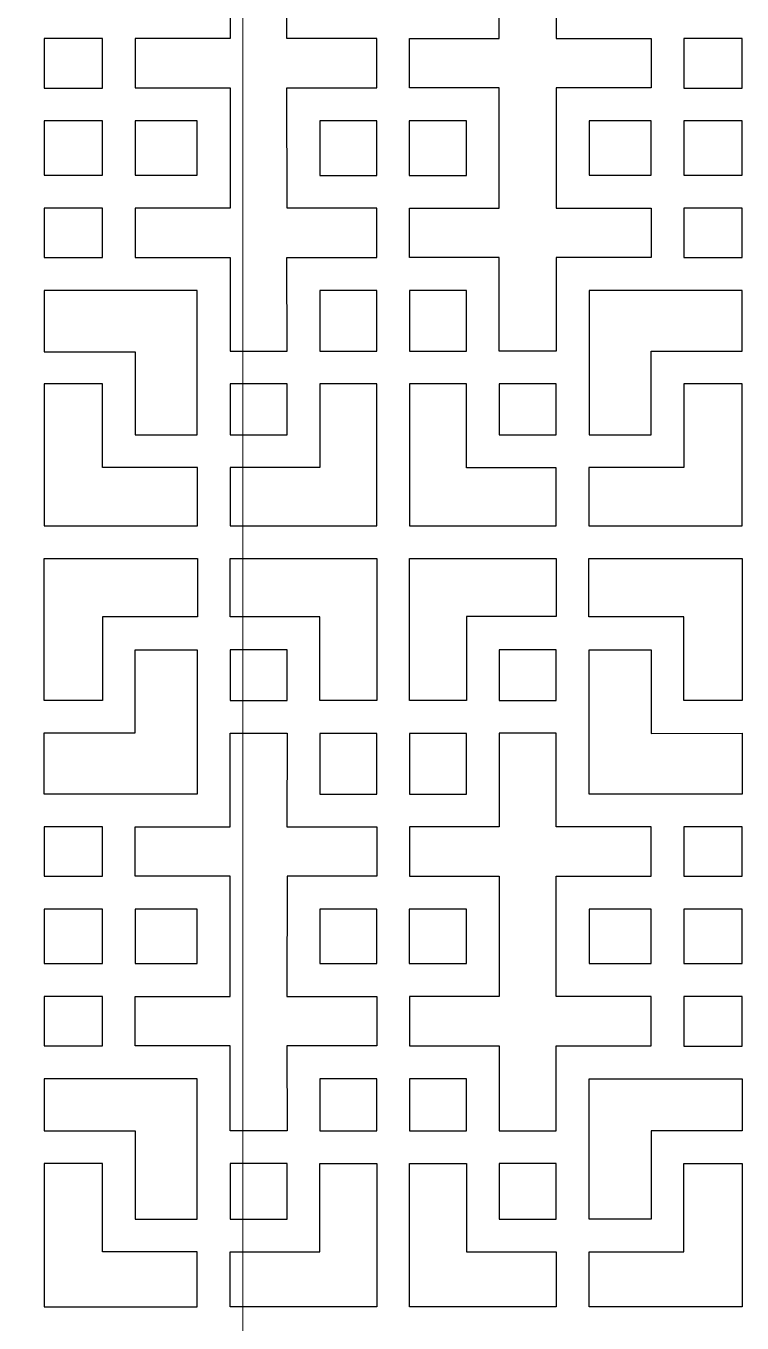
# Model space of a CAD drawing. Header units: centimetres. Extents: x -158 to 158, y -172 to 172.
# Drawn here: x -39.2 to 0.2, y -126.8 to -55.6 of the extents above; entities that cross this region are included whole.
import ezdxf

# ---------------------------------------------------------------- set-up
doc = ezdxf.new("R2010")
doc.units = ezdxf.units.CM
doc.header["$MEASUREMENT"] = 0
doc.layers.add('layer 1', color=7, linetype='Continuous')

msp = doc.modelspace()

# ---------------------------------------------------------------- linework, layer by layer
at = {"layer": 'layer 1', "color": 250, "lineweight": 9}
msp.add_lwpolyline([(-131.15161, -135.35592), (-27.25161, -135.35592), (-27.25161, 139.04408), (-131.15161, 139.04408), (-131.15161, -135.35592)], close=True, dxfattribs=at)
at = {"layer": 'layer 1', "color": 242}
for points in [[(-38.15118, -58.9613), (-34.95118, -58.9613), (-34.95118, -56.23882), (-38.15118, -56.23882), (-38.15118, -58.9613)], [(-38.15118, -63.7538), (-34.95118, -63.7538), (-34.95118, -60.75882), (-38.15118, -60.75882), (-38.15118, -63.7538)], [(-33.15618, -63.7538), (-29.74868, -63.7538), (-29.74868, -60.76382), (-33.15618, -60.76382), (-33.15618, -63.7538)], [(-23.01368, -63.75631), (-19.88368, -63.75631), (-19.88368, -60.75881), (-23.01368, -60.75881), (-23.01368, -63.75631)], [(-18.10618, -63.75631), (-14.97368, -63.75631), (-14.97368, -60.75881), (-18.10618, -60.75881), (-18.10618, -63.75631)], [(-3.03618, -63.7538), (0.16382, -63.7538), (0.16382, -60.75882), (-3.03618, -60.75882), (-3.03618, -63.7538)], [(-38.15118, -68.2688), (-34.95118, -68.2688), (-34.95118, -65.5538), (-38.15118, -65.5538), (-38.15118, -68.2688)], [(-3.03618, -68.2688), (0.16382, -68.2688), (0.16382, -65.5538), (-3.03618, -65.5538), (-3.03618, -68.2688)], [(-23.01368, -73.40131), (-19.88368, -73.40131), (-19.88368, -70.06881), (-23.01368, -70.06881), (-23.01368, -73.40131)], [(-18.10368, -73.40131), (-14.97368, -73.40131), (-14.97368, -70.06881), (-18.10368, -70.06881), (-18.10368, -73.40131)], [(-27.94618, -77.9938), (-24.81368, -77.9938), (-24.81368, -75.2038), (-27.94618, -75.2038), (-27.94618, -77.9938)], [(-13.17368, -77.9938), (-10.04118, -77.9938), (-10.04118, -75.2038), (-13.17368, -75.2038), (-13.17368, -77.9938)], [(-27.94618, -92.58966), (-24.81368, -92.58966), (-24.81368, -89.79966), (-27.94618, -89.79966), (-27.94618, -92.58966)], [(-13.17368, -92.58966), (-10.04118, -92.58966), (-10.04118, -89.79966), (-13.17368, -89.79966), (-13.17368, -92.58966)], [(-23.01368, -97.72465), (-19.88368, -97.72465), (-19.88368, -94.39215), (-23.01368, -94.39215), (-23.01368, -97.72465)], [(-18.10368, -97.72465), (-14.97368, -97.72465), (-14.97368, -94.39215), (-18.10368, -94.39215), (-18.10368, -97.72465)], [(-38.15118, -102.23966), (-34.95118, -102.23966), (-34.95118, -99.52466), (-38.15118, -99.52466), (-38.15118, -102.23966)], [(-3.03618, -102.23966), (0.16382, -102.23966), (0.16382, -99.52466), (-3.03618, -99.52466), (-3.03618, -102.23966)], [(-38.15118, -107.03464), (-34.95118, -107.03464), (-34.95118, -104.03966), (-38.15118, -104.03966), (-38.15118, -107.03464)], [(-33.15618, -107.02964), (-29.74868, -107.02964), (-29.74868, -104.03966), (-33.15618, -104.03966), (-33.15618, -107.02964)], [(-23.01368, -107.03465), (-19.88368, -107.03465), (-19.88368, -104.03715), (-23.01368, -104.03715), (-23.01368, -107.03465)], [(-18.10618, -107.03465), (-14.97368, -107.03465), (-14.97368, -104.03715), (-18.10618, -104.03715), (-18.10618, -107.03465)], [(-8.23868, -107.02964), (-4.83118, -107.02964), (-4.83118, -104.03966), (-8.23868, -104.03966), (-8.23868, -107.02964)], [(-3.03618, -107.03464), (0.16382, -107.03464), (0.16382, -104.03966), (-3.03618, -104.03966), (-3.03618, -107.03464)], [(-38.15118, -111.55464), (-34.95118, -111.55464), (-34.95118, -108.83216), (-38.15118, -108.83216), (-38.15118, -111.55464)], [(-3.03457, -111.55688), (0.16331, -111.55688), (0.16331, -108.83052), (-3.03457, -108.83052), (-3.03457, -111.55688)], [(-23.01618, -116.20966), (-19.88368, -116.20966), (-19.88368, -113.35216), (-23.01618, -113.35216), (-23.01618, -116.20966)], [(-18.10368, -116.20966), (-14.97368, -116.20966), (-14.97368, -113.35216), (-18.10368, -113.35216), (-18.10368, -116.20966)], [(-27.94618, -121.05716), (-24.81368, -121.05716), (-24.81368, -118.00966), (-27.94618, -118.00966), (-27.94618, -121.05716)], [(-13.17368, -121.05716), (-10.04118, -121.05716), (-10.04118, -118.00966), (-13.17368, -118.00966), (-13.17368, -121.05716)]]:
    msp.add_lwpolyline(points, close=True, dxfattribs=at)
for points, knots in [([(-24.83116, -58.95881), (-24.83116, -58.95881), (-24.81868, -65.55381), (-24.81868, -65.55381), (-24.81868, -65.55381), (-24.81868, -65.55381), (-19.88368, -65.5538), (-19.88368, -65.5538), (-19.88368, -65.5538), (-19.88368, -65.5538), (-19.88368, -68.26631), (-19.88368, -68.26631), (-19.88368, -68.26631), (-19.88368, -68.26631), (-24.83115, -68.26631), (-24.83115, -68.26631), (-24.83115, -68.26631), (-24.83115, -68.26631), (-24.81868, -73.40381), (-24.81868, -73.40381), (-24.81868, -73.40381), (-24.81868, -73.40381), (-27.94618, -73.40381), (-27.94618, -73.40381), (-27.94618, -73.40381), (-27.94618, -73.40381), (-27.94618, -68.26631), (-27.94618, -68.26631), (-27.94618, -68.26631), (-27.94618, -68.26631), (-33.15118, -68.26631), (-33.15118, -68.26631), (-33.15118, -68.26631), (-33.15118, -68.26631), (-33.15118, -65.5538), (-33.15118, -65.5538), (-33.15118, -65.5538), (-33.15118, -65.5538), (-27.94618, -65.55381), (-27.94618, -65.55381), (-27.94618, -65.55381), (-27.94618, -65.55381), (-27.94618, -58.9588), (-27.94618, -58.9588), (-27.94618, -58.9588), (-27.94618, -58.9588), (-33.15118, -58.95881), (-33.15118, -58.95881), (-33.15118, -58.95881), (-33.15118, -58.95881), (-33.15118, -56.23881), (-33.15118, -56.23881), (-33.15118, -56.23881), (-33.15118, -56.23881), (-27.94618, -56.2413), (-27.94618, -56.2413), (-27.94618, -56.2413), (-27.94618, -56.2413), (-27.94618, -51.5788), (-27.94618, -51.5788), (-27.94618, -51.5788), (-27.94618, -51.5788), (-24.81868, -51.5788), (-24.81868, -51.5788), (-24.81868, -51.5788), (-24.81868, -51.5788), (-24.83115, -56.23881), (-24.83115, -56.23881), (-24.83115, -56.23881), (-24.83115, -56.23881), (-19.88368, -56.23881), (-19.88368, -56.23881), (-19.88368, -56.23881), (-19.88368, -56.23881), (-19.88368, -58.95881), (-19.88368, -58.95881), (-19.88368, -58.95881), (-19.88368, -58.95881), (-24.83116, -58.95881), (-24.83116, -58.95881)], [0, 0, 0, 0, 0.04761905, 0.04761905, 0.04761905, 0.04761905, 0.0952381, 0.0952381, 0.0952381, 0.0952381, 0.14285714, 0.14285714, 0.14285714, 0.14285714, 0.19047619, 0.19047619, 0.19047619, 0.19047619, 0.23809524, 0.23809524, 0.23809524, 0.23809524, 0.28571429, 0.28571429, 0.28571429, 0.28571429, 0.33333333, 0.33333333, 0.33333333, 0.33333333, 0.38095238, 0.38095238, 0.38095238, 0.38095238, 0.42857143, 0.42857143, 0.42857143, 0.42857143, 0.47619048, 0.47619048, 0.47619048, 0.47619048, 0.52380952, 0.52380952, 0.52380952, 0.52380952, 0.57142857, 0.57142857, 0.57142857, 0.57142857, 0.61904762, 0.61904762, 0.61904762, 0.61904762, 0.66666667, 0.66666667, 0.66666667, 0.66666667, 0.71428571, 0.71428571, 0.71428571, 0.71428571, 0.76190476, 0.76190476, 0.76190476, 0.76190476, 0.80952381, 0.80952381, 0.80952381, 0.80952381, 0.85714286, 0.85714286, 0.85714286, 0.85714286, 0.9047619, 0.9047619, 0.9047619, 0.9047619, 1, 1, 1, 1]), ([(-10.04119, -65.5538), (-10.04119, -65.5538), (-10.04118, -58.95882), (-10.04118, -58.95882), (-10.04118, -58.95882), (-10.04118, -58.95882), (-4.83618, -58.95881), (-4.83618, -58.95881), (-4.83618, -58.95881), (-4.83618, -58.95881), (-4.83618, -56.23881), (-4.83618, -56.23881), (-4.83618, -56.23881), (-4.83618, -56.23881), (-10.04118, -56.23881), (-10.04118, -56.23881), (-10.04118, -56.23881), (-10.04118, -56.23881), (-10.04118, -51.5788), (-10.04118, -51.5788), (-10.04118, -51.5788), (-10.04118, -51.5788), (-13.16868, -51.5788), (-13.16868, -51.5788), (-13.16868, -51.5788), (-13.16868, -51.5788), (-13.16868, -56.24129), (-13.16868, -56.24129), (-13.16868, -56.24129), (-13.16868, -56.24129), (-18.10368, -56.23881), (-18.10368, -56.23881), (-18.10368, -56.23881), (-18.10368, -56.23881), (-18.10368, -58.95881), (-18.10368, -58.95881), (-18.10368, -58.95881), (-18.10368, -58.95881), (-13.16868, -58.95881), (-13.16868, -58.95881), (-13.16868, -58.95881), (-13.16868, -58.95881), (-13.16868, -65.55379), (-13.16868, -65.55379), (-13.16868, -65.55379), (-13.16868, -65.55379), (-18.10368, -65.5538), (-18.10368, -65.5538), (-18.10368, -65.5538), (-18.10368, -65.5538), (-18.10368, -68.26631), (-18.10368, -68.26631), (-18.10368, -68.26631), (-18.10368, -68.26631), (-13.16868, -68.2663), (-13.16868, -68.2663), (-13.16868, -68.2663), (-13.16868, -68.2663), (-13.16868, -73.40381), (-13.16868, -73.40381), (-13.16868, -73.40381), (-13.16868, -73.40381), (-10.04118, -73.40381), (-10.04118, -73.40381), (-10.04118, -73.40381), (-10.04118, -73.40381), (-10.04118, -68.26631), (-10.04118, -68.26631), (-10.04118, -68.26631), (-10.04118, -68.26631), (-4.83618, -68.26631), (-4.83618, -68.26631), (-4.83618, -68.26631), (-4.83618, -68.26631), (-4.83618, -65.5538), (-4.83618, -65.5538), (-4.83618, -65.5538), (-4.83618, -65.5538), (-10.04119, -65.5538), (-10.04119, -65.5538)], [0, 0, 0, 0, 0.04761905, 0.04761905, 0.04761905, 0.04761905, 0.0952381, 0.0952381, 0.0952381, 0.0952381, 0.14285714, 0.14285714, 0.14285714, 0.14285714, 0.19047619, 0.19047619, 0.19047619, 0.19047619, 0.23809524, 0.23809524, 0.23809524, 0.23809524, 0.28571429, 0.28571429, 0.28571429, 0.28571429, 0.33333333, 0.33333333, 0.33333333, 0.33333333, 0.38095238, 0.38095238, 0.38095238, 0.38095238, 0.42857143, 0.42857143, 0.42857143, 0.42857143, 0.47619048, 0.47619048, 0.47619048, 0.47619048, 0.52380952, 0.52380952, 0.52380952, 0.52380952, 0.57142857, 0.57142857, 0.57142857, 0.57142857, 0.61904762, 0.61904762, 0.61904762, 0.61904762, 0.66666667, 0.66666667, 0.66666667, 0.66666667, 0.71428571, 0.71428571, 0.71428571, 0.71428571, 0.76190476, 0.76190476, 0.76190476, 0.76190476, 0.80952381, 0.80952381, 0.80952381, 0.80952381, 0.85714286, 0.85714286, 0.85714286, 0.85714286, 0.9047619, 0.9047619, 0.9047619, 0.9047619, 1, 1, 1, 1]), ([(0.16331, -58.96294), (0.16331, -58.96294), (-3.03458, -58.96294), (-3.03458, -58.96294), (-3.03458, -58.96294), (-3.03458, -58.96294), (-3.03458, -56.23658), (-3.03458, -56.23658), (-3.03458, -56.23658), (-3.03458, -56.23658), (0.16331, -56.23658), (0.16331, -56.23658), (0.16331, -56.23658), (0.16331, -56.23658), (0.16331, -58.96294), (0.16331, -58.96294)], [0, 0, 0, 0, 0.2, 0.2, 0.2, 0.2, 0.4, 0.4, 0.4, 0.4, 0.6, 0.6, 0.6, 0.6, 1, 1, 1, 1]), ([(-4.83118, -63.7538), (-4.83118, -63.7538), (-8.23868, -63.7538), (-8.23868, -63.7538), (-8.23868, -63.7538), (-8.23868, -63.7538), (-8.23868, -60.76381), (-8.23868, -60.76381), (-8.23868, -60.76381), (-8.23868, -60.76381), (-4.83118, -60.76381), (-4.83118, -60.76381), (-4.83118, -60.76381), (-4.83118, -60.76381), (-4.83118, -63.7538), (-4.83118, -63.7538)], [0, 0, 0, 0, 0.2, 0.2, 0.2, 0.2, 0.4, 0.4, 0.4, 0.4, 0.6, 0.6, 0.6, 0.6, 1, 1, 1, 1]), ([(-29.74868, -70.06881), (-29.74868, -70.06881), (-29.74868, -77.9938), (-29.74868, -77.9938), (-29.74868, -77.9938), (-29.74868, -77.9938), (-33.15271, -77.9938), (-33.15271, -77.9938), (-33.15271, -77.9938), (-33.15271, -77.9938), (-33.15118, -73.43755), (-33.15118, -73.43755), (-33.15118, -73.43755), (-33.15118, -73.43755), (-38.15118, -73.43755), (-38.15118, -73.43755), (-38.15118, -73.43755), (-38.15118, -73.43755), (-38.15118, -70.06881), (-38.15118, -70.06881), (-38.15118, -70.06881), (-38.15118, -70.06881), (-29.74868, -70.06881), (-29.74868, -70.06881)], [0, 0, 0, 0, 0.14285714, 0.14285714, 0.14285714, 0.14285714, 0.28571429, 0.28571429, 0.28571429, 0.28571429, 0.42857143, 0.42857143, 0.42857143, 0.42857143, 0.57142857, 0.57142857, 0.57142857, 0.57142857, 0.71428571, 0.71428571, 0.71428571, 0.71428571, 1, 1, 1, 1]), ([(-8.22257, -70.06874), (-8.22257, -70.06874), (0.16382, -70.06881), (0.16382, -70.06881), (0.16382, -70.06881), (0.16382, -70.06881), (0.16382, -73.40381), (0.16382, -73.40381), (0.16382, -73.40381), (0.16382, -73.40381), (-4.83618, -73.40335), (-4.83618, -73.40335), (-4.83618, -73.40335), (-4.83618, -73.40335), (-4.83618, -77.9938), (-4.83618, -77.9938), (-4.83618, -77.9938), (-4.83618, -77.9938), (-8.23868, -77.9938), (-8.23868, -77.9938), (-8.23868, -77.9938), (-8.23868, -77.9938), (-8.22257, -70.06874), (-8.22257, -70.06874)], [0, 0, 0, 0, 0.14285714, 0.14285714, 0.14285714, 0.14285714, 0.28571429, 0.28571429, 0.28571429, 0.28571429, 0.42857143, 0.42857143, 0.42857143, 0.42857143, 0.57142857, 0.57142857, 0.57142857, 0.57142857, 0.71428571, 0.71428571, 0.71428571, 0.71428571, 1, 1, 1, 1]), ([(-38.15118, -82.9938), (-38.15118, -82.9938), (-38.15118, -75.2038), (-38.15118, -75.2038), (-38.15118, -75.2038), (-38.15118, -75.2038), (-34.95368, -75.2038), (-34.95368, -75.2038), (-34.95368, -75.2038), (-34.95368, -75.2038), (-34.95368, -79.7938), (-34.95368, -79.7938), (-34.95368, -79.7938), (-34.95368, -79.7938), (-29.74618, -79.7938), (-29.74618, -79.7938), (-29.74618, -79.7938), (-29.74618, -79.7938), (-29.74618, -82.9938), (-29.74618, -82.9938), (-29.74618, -82.9938), (-29.74618, -82.9938), (-38.15118, -82.9938), (-38.15118, -82.9938)], [0, 0, 0, 0, 0.14285714, 0.14285714, 0.14285714, 0.14285714, 0.28571429, 0.28571429, 0.28571429, 0.28571429, 0.42857143, 0.42857143, 0.42857143, 0.42857143, 0.57142857, 0.57142857, 0.57142857, 0.57142857, 0.71428571, 0.71428571, 0.71428571, 0.71428571, 1, 1, 1, 1]), ([(-27.94618, -82.9938), (-27.94618, -82.9938), (-27.94618, -79.7938), (-27.94618, -79.7938), (-27.94618, -79.7938), (-27.94618, -79.7938), (-23.01368, -79.79381), (-23.01368, -79.79381), (-23.01368, -79.79381), (-23.01368, -79.79381), (-23.01368, -75.2038), (-23.01368, -75.2038), (-23.01368, -75.2038), (-23.01368, -75.2038), (-19.88868, -75.2038), (-19.88868, -75.2038), (-19.88868, -75.2038), (-19.88868, -75.2038), (-19.88868, -82.9938), (-19.88868, -82.9938), (-19.88868, -82.9938), (-19.88868, -82.9938), (-27.94618, -82.9938), (-27.94618, -82.9938)], [0, 0, 0, 0, 0.14285714, 0.14285714, 0.14285714, 0.14285714, 0.28571429, 0.28571429, 0.28571429, 0.28571429, 0.42857143, 0.42857143, 0.42857143, 0.42857143, 0.57142857, 0.57142857, 0.57142857, 0.57142857, 0.71428571, 0.71428571, 0.71428571, 0.71428571, 1, 1, 1, 1]), ([(-14.97368, -79.81938), (-14.97368, -79.81938), (-10.04118, -79.81938), (-10.04118, -79.81938), (-10.04118, -79.81938), (-10.04118, -79.81938), (-10.04118, -82.9938), (-10.04118, -82.9938), (-10.04118, -82.9938), (-10.04118, -82.9938), (-18.09868, -82.9938), (-18.09868, -82.9938), (-18.09868, -82.9938), (-18.09868, -82.9938), (-18.09868, -75.2038), (-18.09868, -75.2038), (-18.09868, -75.2038), (-18.09868, -75.2038), (-14.97368, -75.2038), (-14.97368, -75.2038), (-14.97368, -75.2038), (-14.97368, -75.2038), (-14.97368, -79.81938), (-14.97368, -79.81938)], [0, 0, 0, 0, 0.14285714, 0.14285714, 0.14285714, 0.14285714, 0.28571429, 0.28571429, 0.28571429, 0.28571429, 0.42857143, 0.42857143, 0.42857143, 0.42857143, 0.57142857, 0.57142857, 0.57142857, 0.57142857, 0.71428571, 0.71428571, 0.71428571, 0.71428571, 1, 1, 1, 1]), ([(-3.03367, -79.7938), (-3.03367, -79.7938), (-3.03368, -75.2038), (-3.03368, -75.2038), (-3.03368, -75.2038), (-3.03368, -75.2038), (0.16382, -75.2038), (0.16382, -75.2038), (0.16382, -75.2038), (0.16382, -75.2038), (0.16382, -82.9938), (0.16382, -82.9938), (0.16382, -82.9938), (0.16382, -82.9938), (-8.24118, -82.9938), (-8.24118, -82.9938), (-8.24118, -82.9938), (-8.24118, -82.9938), (-8.24118, -79.7938), (-8.24118, -79.7938), (-8.24118, -79.7938), (-8.24118, -79.7938), (-3.03367, -79.7938), (-3.03367, -79.7938)], [0, 0, 0, 0, 0.14285714, 0.14285714, 0.14285714, 0.14285714, 0.28571429, 0.28571429, 0.28571429, 0.28571429, 0.42857143, 0.42857143, 0.42857143, 0.42857143, 0.57142857, 0.57142857, 0.57142857, 0.57142857, 0.71428571, 0.71428571, 0.71428571, 0.71428571, 1, 1, 1, 1]), ([(-38.15118, -84.79966), (-38.15118, -84.79966), (-38.15118, -92.58966), (-38.15118, -92.58966), (-38.15118, -92.58966), (-38.15118, -92.58966), (-34.95368, -92.58966), (-34.95368, -92.58966), (-34.95368, -92.58966), (-34.95368, -92.58966), (-34.95368, -87.99966), (-34.95368, -87.99966), (-34.95368, -87.99966), (-34.95368, -87.99966), (-29.74618, -87.99966), (-29.74618, -87.99966), (-29.74618, -87.99966), (-29.74618, -87.99966), (-29.74618, -84.79966), (-29.74618, -84.79966), (-29.74618, -84.79966), (-29.74618, -84.79966), (-38.15118, -84.79966), (-38.15118, -84.79966)], [0, 0, 0, 0, 0.14285714, 0.14285714, 0.14285714, 0.14285714, 0.28571429, 0.28571429, 0.28571429, 0.28571429, 0.42857143, 0.42857143, 0.42857143, 0.42857143, 0.57142857, 0.57142857, 0.57142857, 0.57142857, 0.71428571, 0.71428571, 0.71428571, 0.71428571, 1, 1, 1, 1]), ([(-27.94618, -84.79966), (-27.94618, -84.79966), (-27.94618, -87.99966), (-27.94618, -87.99966), (-27.94618, -87.99966), (-27.94618, -87.99966), (-23.01368, -87.99965), (-23.01368, -87.99965), (-23.01368, -87.99965), (-23.01368, -87.99965), (-23.01368, -92.58966), (-23.01368, -92.58966), (-23.01368, -92.58966), (-23.01368, -92.58966), (-19.88868, -92.58966), (-19.88868, -92.58966), (-19.88868, -92.58966), (-19.88868, -92.58966), (-19.88868, -84.79966), (-19.88868, -84.79966), (-19.88868, -84.79966), (-19.88868, -84.79966), (-27.94618, -84.79966), (-27.94618, -84.79966)], [0, 0, 0, 0, 0.14285714, 0.14285714, 0.14285714, 0.14285714, 0.28571429, 0.28571429, 0.28571429, 0.28571429, 0.42857143, 0.42857143, 0.42857143, 0.42857143, 0.57142857, 0.57142857, 0.57142857, 0.57142857, 0.71428571, 0.71428571, 0.71428571, 0.71428571, 1, 1, 1, 1]), ([(-14.97368, -87.97408), (-14.97368, -87.97408), (-10.04118, -87.97408), (-10.04118, -87.97408), (-10.04118, -87.97408), (-10.04118, -87.97408), (-10.04118, -84.79966), (-10.04118, -84.79966), (-10.04118, -84.79966), (-10.04118, -84.79966), (-18.09868, -84.79966), (-18.09868, -84.79966), (-18.09868, -84.79966), (-18.09868, -84.79966), (-18.09868, -92.58966), (-18.09868, -92.58966), (-18.09868, -92.58966), (-18.09868, -92.58966), (-14.97368, -92.58966), (-14.97368, -92.58966), (-14.97368, -92.58966), (-14.97368, -92.58966), (-14.97368, -87.97408), (-14.97368, -87.97408)], [0, 0, 0, 0, 0.14285714, 0.14285714, 0.14285714, 0.14285714, 0.28571429, 0.28571429, 0.28571429, 0.28571429, 0.42857143, 0.42857143, 0.42857143, 0.42857143, 0.57142857, 0.57142857, 0.57142857, 0.57142857, 0.71428571, 0.71428571, 0.71428571, 0.71428571, 1, 1, 1, 1]), ([(-3.03367, -87.99966), (-3.03367, -87.99966), (-3.03368, -92.58966), (-3.03368, -92.58966), (-3.03368, -92.58966), (-3.03368, -92.58966), (0.16382, -92.58966), (0.16382, -92.58966), (0.16382, -92.58966), (0.16382, -92.58966), (0.16382, -84.79966), (0.16382, -84.79966), (0.16382, -84.79966), (0.16382, -84.79966), (-8.24118, -84.79966), (-8.24118, -84.79966), (-8.24118, -84.79966), (-8.24118, -84.79966), (-8.24118, -87.99966), (-8.24118, -87.99966), (-8.24118, -87.99966), (-8.24118, -87.99966), (-3.03367, -87.99966), (-3.03367, -87.99966)], [0, 0, 0, 0, 0.14285714, 0.14285714, 0.14285714, 0.14285714, 0.28571429, 0.28571429, 0.28571429, 0.28571429, 0.42857143, 0.42857143, 0.42857143, 0.42857143, 0.57142857, 0.57142857, 0.57142857, 0.57142857, 0.71428571, 0.71428571, 0.71428571, 0.71428571, 1, 1, 1, 1]), ([(-29.74868, -97.72465), (-29.74868, -97.72465), (-29.74868, -89.79966), (-29.74868, -89.79966), (-29.74868, -89.79966), (-29.74868, -89.79966), (-33.15271, -89.79966), (-33.15271, -89.79966), (-33.15271, -89.79966), (-33.15271, -89.79966), (-33.15118, -94.35591), (-33.15118, -94.35591), (-33.15118, -94.35591), (-33.15118, -94.35591), (-38.15118, -94.35591), (-38.15118, -94.35591), (-38.15118, -94.35591), (-38.15118, -94.35591), (-38.15118, -97.72465), (-38.15118, -97.72465), (-38.15118, -97.72465), (-38.15118, -97.72465), (-29.74868, -97.72465), (-29.74868, -97.72465)], [0, 0, 0, 0, 0.14285714, 0.14285714, 0.14285714, 0.14285714, 0.28571429, 0.28571429, 0.28571429, 0.28571429, 0.42857143, 0.42857143, 0.42857143, 0.42857143, 0.57142857, 0.57142857, 0.57142857, 0.57142857, 0.71428571, 0.71428571, 0.71428571, 0.71428571, 1, 1, 1, 1]), ([(-8.22257, -97.72472), (-8.22257, -97.72472), (0.16382, -97.72465), (0.16382, -97.72465), (0.16382, -97.72465), (0.16382, -97.72465), (0.16382, -94.38965), (0.16382, -94.38965), (0.16382, -94.38965), (0.16382, -94.38965), (-4.83618, -94.39011), (-4.83618, -94.39011), (-4.83618, -94.39011), (-4.83618, -94.39011), (-4.83618, -89.79966), (-4.83618, -89.79966), (-4.83618, -89.79966), (-4.83618, -89.79966), (-8.23868, -89.79966), (-8.23868, -89.79966), (-8.23868, -89.79966), (-8.23868, -89.79966), (-8.22257, -97.72472), (-8.22257, -97.72472)], [0, 0, 0, 0, 0.14285714, 0.14285714, 0.14285714, 0.14285714, 0.28571429, 0.28571429, 0.28571429, 0.28571429, 0.42857143, 0.42857143, 0.42857143, 0.42857143, 0.57142857, 0.57142857, 0.57142857, 0.57142857, 0.71428571, 0.71428571, 0.71428571, 0.71428571, 1, 1, 1, 1]), ([(-24.83116, -108.83465), (-24.83116, -108.83465), (-24.81868, -102.23965), (-24.81868, -102.23965), (-24.81868, -102.23965), (-24.81868, -102.23965), (-19.88368, -102.23966), (-19.88368, -102.23966), (-19.88368, -102.23966), (-19.88368, -102.23966), (-19.88368, -99.52715), (-19.88368, -99.52715), (-19.88368, -99.52715), (-19.88368, -99.52715), (-24.83115, -99.52715), (-24.83115, -99.52715), (-24.83115, -99.52715), (-24.83115, -99.52715), (-24.81868, -94.38965), (-24.81868, -94.38965), (-24.81868, -94.38965), (-24.81868, -94.38965), (-27.94618, -94.38965), (-27.94618, -94.38965), (-27.94618, -94.38965), (-27.94618, -94.38965), (-27.94618, -99.52715), (-27.94618, -99.52715), (-27.94618, -99.52715), (-27.94618, -99.52715), (-33.15118, -99.52715), (-33.15118, -99.52715), (-33.15118, -99.52715), (-33.15118, -99.52715), (-33.15118, -102.23966), (-33.15118, -102.23966), (-33.15118, -102.23966), (-33.15118, -102.23966), (-27.94618, -102.23965), (-27.94618, -102.23965), (-27.94618, -102.23965), (-27.94618, -102.23965), (-27.94618, -108.83466), (-27.94618, -108.83466), (-27.94618, -108.83466), (-27.94618, -108.83466), (-33.15118, -108.83465), (-33.15118, -108.83465), (-33.15118, -108.83465), (-33.15118, -108.83465), (-33.15118, -111.55465), (-33.15118, -111.55465), (-33.15118, -111.55465), (-33.15118, -111.55465), (-27.94618, -111.55216), (-27.94618, -111.55216), (-27.94618, -111.55216), (-27.94618, -111.55216), (-27.94618, -116.21466), (-27.94618, -116.21466), (-27.94618, -116.21466), (-27.94618, -116.21466), (-24.81868, -116.21466), (-24.81868, -116.21466), (-24.81868, -116.21466), (-24.81868, -116.21466), (-24.83115, -111.55465), (-24.83115, -111.55465), (-24.83115, -111.55465), (-24.83115, -111.55465), (-19.88368, -111.55465), (-19.88368, -111.55465), (-19.88368, -111.55465), (-19.88368, -111.55465), (-19.88368, -108.83465), (-19.88368, -108.83465), (-19.88368, -108.83465), (-19.88368, -108.83465), (-24.83116, -108.83465), (-24.83116, -108.83465)], [0, 0, 0, 0, 0.04761905, 0.04761905, 0.04761905, 0.04761905, 0.0952381, 0.0952381, 0.0952381, 0.0952381, 0.14285714, 0.14285714, 0.14285714, 0.14285714, 0.19047619, 0.19047619, 0.19047619, 0.19047619, 0.23809524, 0.23809524, 0.23809524, 0.23809524, 0.28571429, 0.28571429, 0.28571429, 0.28571429, 0.33333333, 0.33333333, 0.33333333, 0.33333333, 0.38095238, 0.38095238, 0.38095238, 0.38095238, 0.42857143, 0.42857143, 0.42857143, 0.42857143, 0.47619048, 0.47619048, 0.47619048, 0.47619048, 0.52380952, 0.52380952, 0.52380952, 0.52380952, 0.57142857, 0.57142857, 0.57142857, 0.57142857, 0.61904762, 0.61904762, 0.61904762, 0.61904762, 0.66666667, 0.66666667, 0.66666667, 0.66666667, 0.71428571, 0.71428571, 0.71428571, 0.71428571, 0.76190476, 0.76190476, 0.76190476, 0.76190476, 0.80952381, 0.80952381, 0.80952381, 0.80952381, 0.85714286, 0.85714286, 0.85714286, 0.85714286, 0.9047619, 0.9047619, 0.9047619, 0.9047619, 1, 1, 1, 1]), ([(-10.04119, -102.23966), (-10.04119, -102.23966), (-10.04118, -108.83464), (-10.04118, -108.83464), (-10.04118, -108.83464), (-10.04118, -108.83464), (-4.83618, -108.83465), (-4.83618, -108.83465), (-4.83618, -108.83465), (-4.83618, -108.83465), (-4.83618, -111.55465), (-4.83618, -111.55465), (-4.83618, -111.55465), (-4.83618, -111.55465), (-10.04118, -111.55465), (-10.04118, -111.55465), (-10.04118, -111.55465), (-10.04118, -111.55465), (-10.04118, -116.21466), (-10.04118, -116.21466), (-10.04118, -116.21466), (-10.04118, -116.21466), (-13.16868, -116.21466), (-13.16868, -116.21466), (-13.16868, -116.21466), (-13.16868, -116.21466), (-13.16868, -111.55217), (-13.16868, -111.55217), (-13.16868, -111.55217), (-13.16868, -111.55217), (-18.10368, -111.55465), (-18.10368, -111.55465), (-18.10368, -111.55465), (-18.10368, -111.55465), (-18.10368, -108.83465), (-18.10368, -108.83465), (-18.10368, -108.83465), (-18.10368, -108.83465), (-13.16868, -108.83465), (-13.16868, -108.83465), (-13.16868, -108.83465), (-13.16868, -108.83465), (-13.16868, -102.23967), (-13.16868, -102.23967), (-13.16868, -102.23967), (-13.16868, -102.23967), (-18.10368, -102.23966), (-18.10368, -102.23966), (-18.10368, -102.23966), (-18.10368, -102.23966), (-18.10368, -99.52715), (-18.10368, -99.52715), (-18.10368, -99.52715), (-18.10368, -99.52715), (-13.16868, -99.52716), (-13.16868, -99.52716), (-13.16868, -99.52716), (-13.16868, -99.52716), (-13.16868, -94.38965), (-13.16868, -94.38965), (-13.16868, -94.38965), (-13.16868, -94.38965), (-10.04118, -94.38965), (-10.04118, -94.38965), (-10.04118, -94.38965), (-10.04118, -94.38965), (-10.04118, -99.52715), (-10.04118, -99.52715), (-10.04118, -99.52715), (-10.04118, -99.52715), (-4.83618, -99.52715), (-4.83618, -99.52715), (-4.83618, -99.52715), (-4.83618, -99.52715), (-4.83618, -102.23966), (-4.83618, -102.23966), (-4.83618, -102.23966), (-4.83618, -102.23966), (-10.04119, -102.23966), (-10.04119, -102.23966)], [0, 0, 0, 0, 0.04761905, 0.04761905, 0.04761905, 0.04761905, 0.0952381, 0.0952381, 0.0952381, 0.0952381, 0.14285714, 0.14285714, 0.14285714, 0.14285714, 0.19047619, 0.19047619, 0.19047619, 0.19047619, 0.23809524, 0.23809524, 0.23809524, 0.23809524, 0.28571429, 0.28571429, 0.28571429, 0.28571429, 0.33333333, 0.33333333, 0.33333333, 0.33333333, 0.38095238, 0.38095238, 0.38095238, 0.38095238, 0.42857143, 0.42857143, 0.42857143, 0.42857143, 0.47619048, 0.47619048, 0.47619048, 0.47619048, 0.52380952, 0.52380952, 0.52380952, 0.52380952, 0.57142857, 0.57142857, 0.57142857, 0.57142857, 0.61904762, 0.61904762, 0.61904762, 0.61904762, 0.66666667, 0.66666667, 0.66666667, 0.66666667, 0.71428571, 0.71428571, 0.71428571, 0.71428571, 0.76190476, 0.76190476, 0.76190476, 0.76190476, 0.80952381, 0.80952381, 0.80952381, 0.80952381, 0.85714286, 0.85714286, 0.85714286, 0.85714286, 0.9047619, 0.9047619, 0.9047619, 0.9047619, 1, 1, 1, 1]), ([(-33.15118, -116.20966), (-33.15118, -116.20966), (-38.15118, -116.21466), (-38.15118, -116.21466), (-38.15118, -116.21466), (-38.15118, -116.21466), (-38.15118, -113.35466), (-38.15118, -113.35466), (-38.15118, -113.35466), (-38.15118, -113.35466), (-29.74868, -113.35466), (-29.74868, -113.35466), (-29.74868, -113.35466), (-29.74868, -113.35466), (-29.74868, -121.05716), (-29.74868, -121.05716), (-29.74868, -121.05716), (-29.74868, -121.05716), (-33.15118, -121.05716), (-33.15118, -121.05716), (-33.15118, -121.05716), (-33.15118, -121.05716), (-33.15118, -116.20966), (-33.15118, -116.20966)], [0, 0, 0, 0, 0.14285714, 0.14285714, 0.14285714, 0.14285714, 0.28571429, 0.28571429, 0.28571429, 0.28571429, 0.42857143, 0.42857143, 0.42857143, 0.42857143, 0.57142857, 0.57142857, 0.57142857, 0.57142857, 0.71428571, 0.71428571, 0.71428571, 0.71428571, 1, 1, 1, 1]), ([(-4.83618, -116.20966), (-4.83618, -116.20966), (0.16382, -116.21088), (0.16382, -116.21088), (0.16382, -116.21088), (0.16382, -116.21088), (0.16382, -113.35466), (0.16382, -113.35466), (0.16382, -113.35466), (0.16382, -113.35466), (-8.23328, -113.35466), (-8.23328, -113.35466), (-8.23328, -113.35466), (-8.23328, -113.35466), (-8.23868, -121.05716), (-8.23868, -121.05716), (-8.23868, -121.05716), (-8.23868, -121.05716), (-4.83618, -121.05716), (-4.83618, -121.05716), (-4.83618, -121.05716), (-4.83618, -121.05716), (-4.83618, -116.20966), (-4.83618, -116.20966)], [0, 0, 0, 0, 0.14285714, 0.14285714, 0.14285714, 0.14285714, 0.28571429, 0.28571429, 0.28571429, 0.28571429, 0.42857143, 0.42857143, 0.42857143, 0.42857143, 0.57142857, 0.57142857, 0.57142857, 0.57142857, 0.71428571, 0.71428571, 0.71428571, 0.71428571, 1, 1, 1, 1]), ([(-38.15118, -125.86716), (-38.15118, -125.86716), (-38.15118, -118.01216), (-38.15118, -118.01216), (-38.15118, -118.01216), (-38.15118, -118.01216), (-34.95118, -118.01216), (-34.95118, -118.01216), (-34.95118, -118.01216), (-34.95118, -118.01216), (-34.95368, -122.85716), (-34.95368, -122.85716), (-34.95368, -122.85716), (-34.95368, -122.85716), (-29.74868, -122.85716), (-29.74868, -122.85716), (-29.74868, -122.85716), (-29.74868, -122.85716), (-29.74868, -125.86716), (-29.74868, -125.86716), (-29.74868, -125.86716), (-29.74868, -125.86716), (-38.15118, -125.86716), (-38.15118, -125.86716)], [0, 0, 0, 0, 0.14285714, 0.14285714, 0.14285714, 0.14285714, 0.28571429, 0.28571429, 0.28571429, 0.28571429, 0.42857143, 0.42857143, 0.42857143, 0.42857143, 0.57142857, 0.57142857, 0.57142857, 0.57142857, 0.71428571, 0.71428571, 0.71428571, 0.71428571, 1, 1, 1, 1]), ([(-19.88368, -125.86716), (-19.88368, -125.86716), (-19.88368, -118.01216), (-19.88368, -118.01216), (-19.88368, -118.01216), (-19.88368, -118.01216), (-23.01619, -118.01216), (-23.01619, -118.01216), (-23.01619, -118.01216), (-23.01619, -118.01216), (-23.01368, -122.85716), (-23.01368, -122.85716), (-23.01368, -122.85716), (-23.01368, -122.85716), (-27.94618, -122.85716), (-27.94618, -122.85716), (-27.94618, -122.85716), (-27.94618, -122.85716), (-27.94618, -125.86716), (-27.94618, -125.86716), (-27.94618, -125.86716), (-27.94618, -125.86716), (-19.88368, -125.86716), (-19.88368, -125.86716)], [0, 0, 0, 0, 0.14285714, 0.14285714, 0.14285714, 0.14285714, 0.28571429, 0.28571429, 0.28571429, 0.28571429, 0.42857143, 0.42857143, 0.42857143, 0.42857143, 0.57142857, 0.57142857, 0.57142857, 0.57142857, 0.71428571, 0.71428571, 0.71428571, 0.71428571, 1, 1, 1, 1]), ([(-14.97368, -122.85716), (-14.97368, -122.85716), (-14.97368, -118.01216), (-14.97368, -118.01216), (-14.97368, -118.01216), (-14.97368, -118.01216), (-18.10368, -118.01216), (-18.10368, -118.01216), (-18.10368, -118.01216), (-18.10368, -118.01216), (-18.10368, -125.86716), (-18.10368, -125.86716), (-18.10368, -125.86716), (-18.10368, -125.86716), (-10.04118, -125.86716), (-10.04118, -125.86716), (-10.04118, -125.86716), (-10.04118, -125.86716), (-10.04118, -122.85716), (-10.04118, -122.85716), (-10.04118, -122.85716), (-10.04118, -122.85716), (-14.97368, -122.85716), (-14.97368, -122.85716)], [0, 0, 0, 0, 0.14285714, 0.14285714, 0.14285714, 0.14285714, 0.28571429, 0.28571429, 0.28571429, 0.28571429, 0.42857143, 0.42857143, 0.42857143, 0.42857143, 0.57142857, 0.57142857, 0.57142857, 0.57142857, 0.71428571, 0.71428571, 0.71428571, 0.71428571, 1, 1, 1, 1]), ([(0.16382, -118.01216), (0.16382, -118.01216), (-3.03618, -118.01216), (-3.03618, -118.01216), (-3.03618, -118.01216), (-3.03618, -118.01216), (-3.03369, -122.85716), (-3.03369, -122.85716), (-3.03369, -122.85716), (-3.03369, -122.85716), (-8.23868, -122.85716), (-8.23868, -122.85716), (-8.23868, -122.85716), (-8.23868, -122.85716), (-8.23868, -125.86716), (-8.23868, -125.86716), (-8.23868, -125.86716), (-8.23868, -125.86716), (0.16382, -125.86716), (0.16382, -125.86716), (0.16382, -125.86716), (0.16382, -125.86716), (0.16382, -118.01216), (0.16382, -118.01216)], [0, 0, 0, 0, 0.14285714, 0.14285714, 0.14285714, 0.14285714, 0.28571429, 0.28571429, 0.28571429, 0.28571429, 0.42857143, 0.42857143, 0.42857143, 0.42857143, 0.57142857, 0.57142857, 0.57142857, 0.57142857, 0.71428571, 0.71428571, 0.71428571, 0.71428571, 1, 1, 1, 1])]:
    msp.add_open_spline(points, degree=3, knots=knots, dxfattribs=at)

doc.saveas('drawing.dxf')
